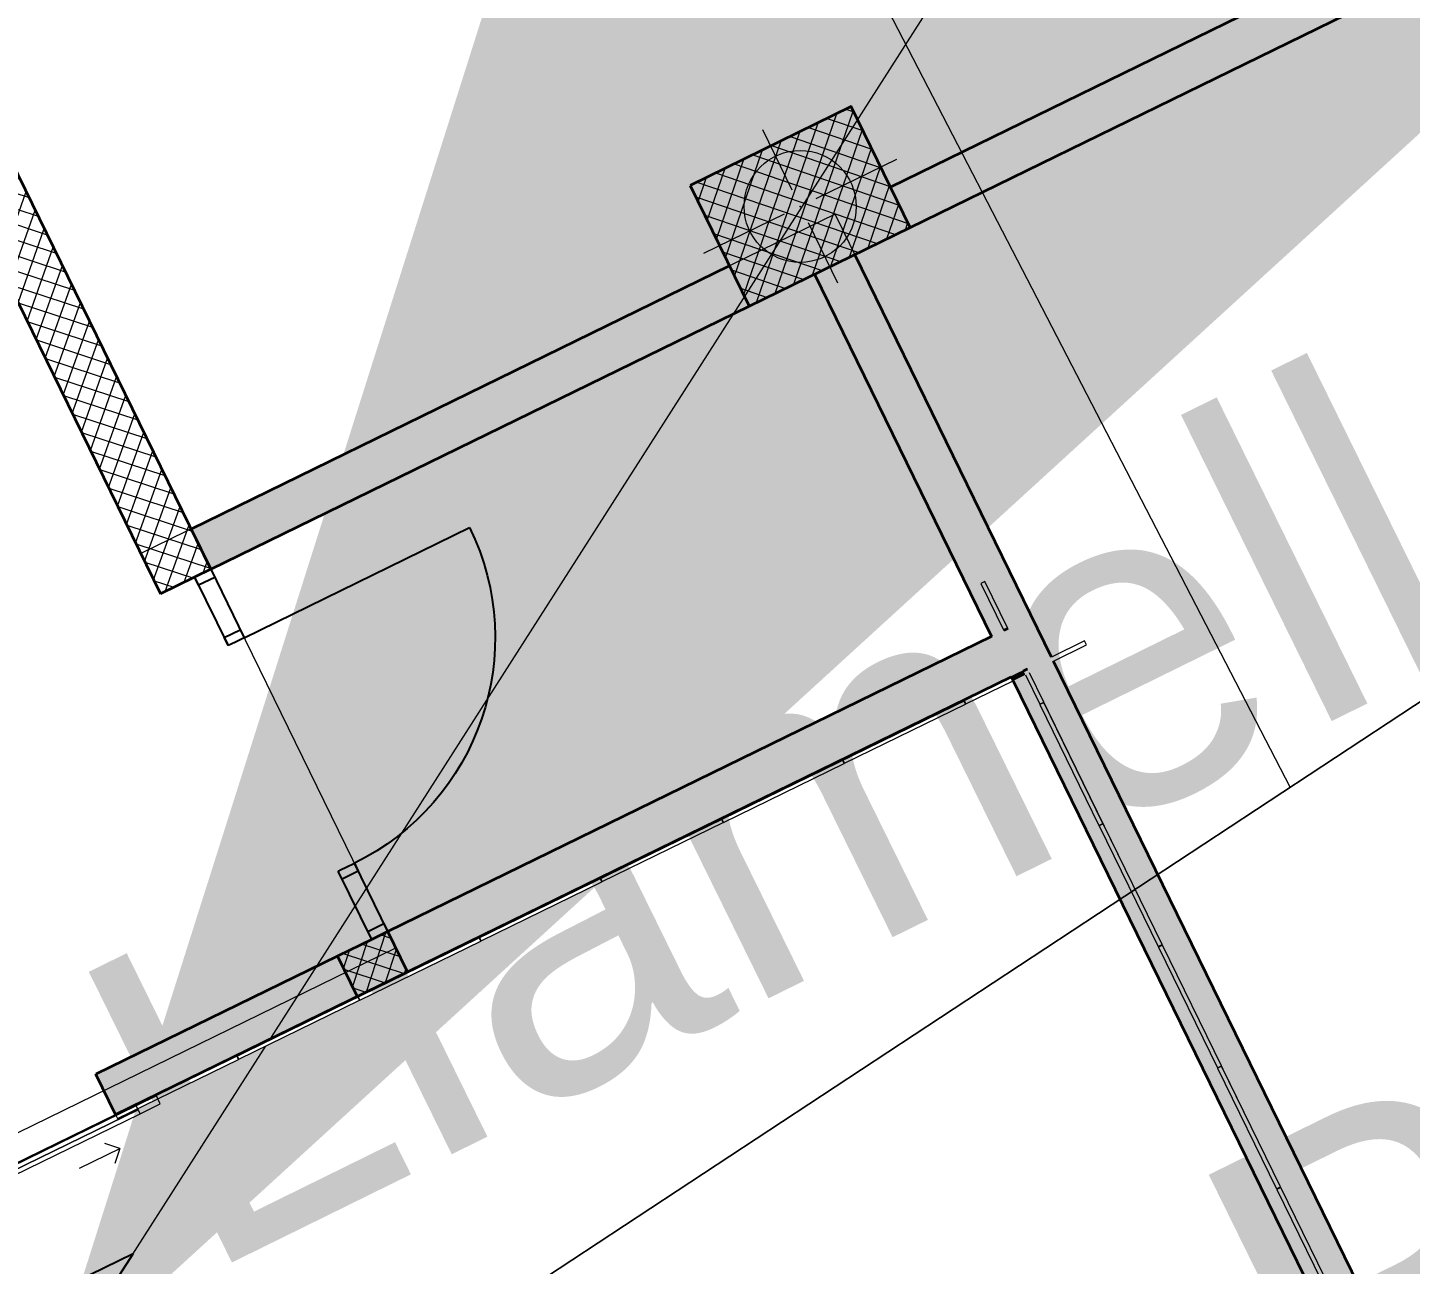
# Model space of a CAD drawing. Header units: metres. Extents: x 7511825 to 7512099, y 4692231 to 4692445.
# Drawn here: x 7511922.51 to 7511928.68, y 4692393.22 to 4692398.74 of the extents above; entities that cross this region are included whole.
import ezdxf

# ---------------------------------------------------------------- set-up
doc = ezdxf.new("R2010")
doc.units = ezdxf.units.M
doc.header["$XCLIPFRAME"] = 0
doc.set_wipeout_variables(frame=1)
doc.header["$PDMODE"] = 32
doc.header["$PDSIZE"] = 0.5
doc.linetypes.add('Wipeout_Contour', pattern=[1000, 0, -1000])
for name, color, linetype in [('- Pllakat_koridore_CD', 7, 'Continuous'), ('A - Muret', 7, 'Continuous'), ('A - Shtyllat', 7, 'Continuous'), ('fer +', 32, 'Continuous')]:
    doc.layers.add(name, color=color, linetype=linetype)
for name, color, linetype, lineweight, true_color in [('- Pllakat_koridore_CD_Pen_No__145', 7, 'Continuous', 20, 0x0077b0), ('0_Pen_No__4', 7, 'Continuous', 20, 0x029e21), ('Annotation - Label_Pen_No__4', 7, 'Continuous', 20, 0x029e21), ('ARCHICAD Doors_Pen_No__108', 7, 'Continuous', 13, 0xfd8379), ('parcelat e vjetra', 7, 'Continuous', 0, 0x848443)]:
    doc.layers.add(name, color=color, linetype=linetype, lineweight=lineweight, true_color=true_color)
for name, color, linetype, lineweight in [('- Pllakat_koridore_CD_Pen_No__7', 7, 'Continuous', 35), ('0_Pen_No__132', 255, 'Continuous', 0), ('A - Muret_Pen_No__7', 7, 'Continuous', 35), ('A - Shtyllat_Pen_No__1', 7, 'Continuous', 0), ('A - Shtyllat_Pen_No__7', 7, 'Continuous', 35), ('ARCHICAD Doors_Pen_No__42', 8, 'Continuous', 25), ('etazha', 7, 'Continuous', 0)]:
    doc.layers.add(name, color=color, linetype=linetype, lineweight=lineweight)
doc.styles.add('GENERATED_STYLE_1', font='arial.ttf')
doc.dimstyles.new('GENERATED_STYLE__5', dxfattribs={"dimtxt": 0.18, "dimasz": 91.2, "dimexe": 0.18, "dimexo": 0.0625, "dimgap": 0, "dimtad": 0, "dimtih": 1, "dimtoh": 1, "dimdec": 4, "dimzin": 0, "dimdsep": 46, "dimcen": 0.09, "dimadec": 0, "dimazin": 0, "dimtfac": 1, "dimtdec": 4, "dimtmove": 0, "dimatfit": 3, "dimldrblk": 'ARROWHEAD_5', "dimfxl": 1, "dimtolj": 1, "dimtzin": 0, "dimarcsym": 0})
picture_1 = doc.add_image_def('image1.tif', size_in_pixel=(11235, 8447))
pattern_1 = [(45, (0, 0), (-45.96194, 45.96194), []), (135, (0, 0), (45.96194, 45.96194), [])]

# ---------------------------------------------------------------- blocks, each defined once
blk = doc.blocks.new('Wall_111', base_point=(55550, -8220))
at = {"layer": '- Pllakat_koridore_CD_Pen_No__145', "linetype": 'Continuous', "lineweight": 0, "true_color": 0x0077b0}
blk.add_hatch(color=144, dxfattribs=at).paths.add_polyline_path([(55550, -8200), (54950, -8200), (54950, -8220), (55550, -8220)])
at = {"layer": '- Pllakat_koridore_CD_Pen_No__145', "color": 144, "linetype": 'Continuous', "lineweight": 20, "true_color": 0x0077b0, "flags": 128}
for points in [[(55550, -8200), (54950, -8200)], [(54950, -8200), (54950, -8220)], [(55550, -8220), (55550, -8200)], [(54950, -8220), (55550, -8220)]]:
    blk.add_lwpolyline(points, dxfattribs=at)
blk = doc.blocks.new('Wall_112', base_point=(55550, -8220))
at = {"color": 254, "linetype": 'Wipeout_Contour', "lineweight": 0, "ltscale": 223426.719533}
blk.add_wipeout([(55550, -8200), (54950, -8200), (54950, -8220), (55550, -8220)], dxfattribs=at).dxf.layer = '- Pllakat_koridore_CD'
at = {"layer": '- Pllakat_koridore_CD_Pen_No__145', "color": 144, "linetype": 'Continuous', "lineweight": 20, "true_color": 0x0077b0, "flags": 128}
for points in [[(55550, -8200), (54950, -8200)], [(54950, -8200), (54950, -8220)], [(55550, -8220), (55550, -8200)], [(54950, -8220), (55550, -8220)]]:
    blk.add_lwpolyline(points, dxfattribs=at)
blk = doc.blocks.new('Wall_113', base_point=(56152, -8220))
at = {"layer": '- Pllakat_koridore_CD_Pen_No__145', "linetype": 'Continuous', "lineweight": 0, "true_color": 0x0077b0}
blk.add_hatch(color=144, dxfattribs=at).paths.add_polyline_path([(56152, -8200), (55552, -8200), (55552, -8220), (56152, -8220)])
at = {"layer": '- Pllakat_koridore_CD_Pen_No__145', "color": 144, "linetype": 'Continuous', "lineweight": 20, "true_color": 0x0077b0, "flags": 128}
for points in [[(56152, -8200), (55552, -8200)], [(55552, -8200), (55552, -8220)], [(56152, -8220), (56152, -8200)], [(55552, -8220), (56152, -8220)]]:
    blk.add_lwpolyline(points, dxfattribs=at)
blk = doc.blocks.new('Wall_114', base_point=(56152, -8220))
at = {"color": 254, "linetype": 'Wipeout_Contour', "lineweight": 0, "ltscale": 225808.841292}
blk.add_wipeout([(56152, -8200), (55552, -8200), (55552, -8220), (56152, -8220)], dxfattribs=at).dxf.layer = '- Pllakat_koridore_CD'
at = {"layer": '- Pllakat_koridore_CD_Pen_No__145', "color": 144, "linetype": 'Continuous', "lineweight": 20, "true_color": 0x0077b0, "flags": 128}
for points in [[(56152, -8200), (55552, -8200)], [(55552, -8200), (55552, -8220)], [(56152, -8220), (56152, -8200)], [(55552, -8220), (56152, -8220)]]:
    blk.add_lwpolyline(points, dxfattribs=at)
blk = doc.blocks.new('Wall_115', base_point=(56754, -8220))
at = {"layer": '- Pllakat_koridore_CD_Pen_No__145', "linetype": 'Continuous', "lineweight": 0, "true_color": 0x0077b0}
blk.add_hatch(color=144, dxfattribs=at).paths.add_polyline_path([(56754, -8200), (56154, -8200), (56154, -8220), (56754, -8220)])
at = {"layer": '- Pllakat_koridore_CD_Pen_No__145', "color": 144, "linetype": 'Continuous', "lineweight": 20, "true_color": 0x0077b0, "flags": 128}
for points in [[(56754, -8200), (56154, -8200)], [(56154, -8200), (56154, -8220)], [(56754, -8220), (56754, -8200)], [(56154, -8220), (56754, -8220)]]:
    blk.add_lwpolyline(points, dxfattribs=at)
blk = doc.blocks.new('Wall_116', base_point=(56754, -8220))
at = {"color": 254, "linetype": 'Wipeout_Contour', "lineweight": 0, "ltscale": 228191.506324}
blk.add_wipeout([(56754, -8200), (56154, -8200), (56154, -8220), (56754, -8220)], dxfattribs=at).dxf.layer = '- Pllakat_koridore_CD'
at = {"layer": '- Pllakat_koridore_CD_Pen_No__145', "color": 144, "linetype": 'Continuous', "lineweight": 20, "true_color": 0x0077b0, "flags": 128}
for points in [[(56754, -8200), (56154, -8200)], [(56154, -8200), (56154, -8220)], [(56754, -8220), (56754, -8200)], [(56154, -8220), (56754, -8220)]]:
    blk.add_lwpolyline(points, dxfattribs=at)
blk = doc.blocks.new('Wall_117', base_point=(57356, -8220))
at = {"layer": '- Pllakat_koridore_CD_Pen_No__145', "linetype": 'Continuous', "lineweight": 0, "true_color": 0x0077b0}
blk.add_hatch(color=144, dxfattribs=at).paths.add_polyline_path([(57356, -8200), (56756, -8200), (56756, -8220), (57356, -8220)])
at = {"layer": '- Pllakat_koridore_CD_Pen_No__145', "color": 144, "linetype": 'Continuous', "lineweight": 20, "true_color": 0x0077b0, "flags": 128}
for points in [[(57356, -8200), (56756, -8200)], [(56756, -8200), (56756, -8220)], [(57356, -8220), (57356, -8200)], [(56756, -8220), (57356, -8220)]]:
    blk.add_lwpolyline(points, dxfattribs=at)
blk = doc.blocks.new('Wall_118', base_point=(57356, -8220))
at = {"color": 254, "linetype": 'Wipeout_Contour', "lineweight": 0, "ltscale": 230574.697785}
blk.add_wipeout([(57356, -8200), (56756, -8200), (56756, -8220), (57356, -8220)], dxfattribs=at).dxf.layer = '- Pllakat_koridore_CD'
at = {"layer": '- Pllakat_koridore_CD_Pen_No__145', "color": 144, "linetype": 'Continuous', "lineweight": 20, "true_color": 0x0077b0, "flags": 128}
for points in [[(57356, -8200), (56756, -8200)], [(56756, -8200), (56756, -8220)], [(57356, -8220), (57356, -8200)], [(56756, -8220), (57356, -8220)]]:
    blk.add_lwpolyline(points, dxfattribs=at)
blk = doc.blocks.new('Wall_119', base_point=(57958, -8220))
at = {"layer": '- Pllakat_koridore_CD_Pen_No__145', "linetype": 'Continuous', "lineweight": 0, "true_color": 0x0077b0}
blk.add_hatch(color=144, dxfattribs=at).paths.add_polyline_path([(57958, -8200), (57358, -8200), (57358, -8220), (57958, -8220)])
at = {"layer": '- Pllakat_koridore_CD_Pen_No__145', "color": 144, "linetype": 'Continuous', "lineweight": 20, "true_color": 0x0077b0, "flags": 128}
for points in [[(57958, -8200), (57358, -8200)], [(57358, -8200), (57358, -8220)], [(57958, -8220), (57958, -8200)], [(57358, -8220), (57958, -8220)]]:
    blk.add_lwpolyline(points, dxfattribs=at)
blk = doc.blocks.new('Wall_120', base_point=(57958, -8220))
at = {"color": 254, "linetype": 'Wipeout_Contour', "lineweight": 0, "ltscale": 232958.399517}
blk.add_wipeout([(57958, -8200), (57358, -8200), (57358, -8220), (57958, -8220)], dxfattribs=at).dxf.layer = '- Pllakat_koridore_CD'
at = {"layer": '- Pllakat_koridore_CD_Pen_No__145', "color": 144, "linetype": 'Continuous', "lineweight": 20, "true_color": 0x0077b0, "flags": 128}
for points in [[(57958, -8200), (57358, -8200)], [(57358, -8200), (57358, -8220)], [(57958, -8220), (57958, -8200)], [(57358, -8220), (57958, -8220)]]:
    blk.add_lwpolyline(points, dxfattribs=at)
blk = doc.blocks.new('Wall_121', base_point=(58560, -8220))
at = {"layer": '- Pllakat_koridore_CD_Pen_No__145', "linetype": 'Continuous', "lineweight": 0, "true_color": 0x0077b0}
blk.add_hatch(color=144, dxfattribs=at).paths.add_polyline_path([(58560, -8200), (57960, -8200), (57960, -8220), (58560, -8220)])
at = {"layer": '- Pllakat_koridore_CD_Pen_No__145', "color": 144, "linetype": 'Continuous', "lineweight": 20, "true_color": 0x0077b0, "flags": 128}
for points in [[(58560, -8200), (57960, -8200)], [(57960, -8200), (57960, -8220)], [(58560, -8220), (58560, -8200)], [(57960, -8220), (58560, -8220)]]:
    blk.add_lwpolyline(points, dxfattribs=at)
blk = doc.blocks.new('Wall_122', base_point=(58560, -8220))
at = {"color": 254, "linetype": 'Wipeout_Contour', "lineweight": 0, "ltscale": 235342.596013}
blk.add_wipeout([(58560, -8200), (57960, -8200), (57960, -8220), (58560, -8220)], dxfattribs=at).dxf.layer = '- Pllakat_koridore_CD'
at = {"layer": '- Pllakat_koridore_CD_Pen_No__145', "color": 144, "linetype": 'Continuous', "lineweight": 20, "true_color": 0x0077b0, "flags": 128}
for points in [[(58560, -8200), (57960, -8200)], [(57960, -8200), (57960, -8220)], [(58560, -8220), (58560, -8200)], [(57960, -8220), (58560, -8220)]]:
    blk.add_lwpolyline(points, dxfattribs=at)
blk = doc.blocks.new('Wall_123', base_point=(59162, -8220))
at = {"layer": '- Pllakat_koridore_CD_Pen_No__145', "linetype": 'Continuous', "lineweight": 0, "true_color": 0x0077b0}
blk.add_hatch(color=144, dxfattribs=at).paths.add_polyline_path([(59162, -8200), (58562, -8200), (58562, -8220), (59162, -8220)])
at = {"layer": '- Pllakat_koridore_CD_Pen_No__145', "color": 144, "linetype": 'Continuous', "lineweight": 20, "true_color": 0x0077b0, "flags": 128}
for points in [[(59162, -8200), (58562, -8200)], [(58562, -8200), (58562, -8220)], [(59162, -8220), (59162, -8200)], [(58562, -8220), (59162, -8220)]]:
    blk.add_lwpolyline(points, dxfattribs=at)
blk = doc.blocks.new('Wall_124', base_point=(59162, -8220))
at = {"color": 254, "linetype": 'Wipeout_Contour', "lineweight": 0, "ltscale": 237727.272387}
blk.add_wipeout([(59162, -8200), (58562, -8200), (58562, -8220), (59162, -8220)], dxfattribs=at).dxf.layer = '- Pllakat_koridore_CD'
at = {"layer": '- Pllakat_koridore_CD_Pen_No__145', "color": 144, "linetype": 'Continuous', "lineweight": 20, "true_color": 0x0077b0, "flags": 128}
for points in [[(59162, -8200), (58562, -8200)], [(58562, -8200), (58562, -8220)], [(59162, -8220), (59162, -8200)], [(58562, -8220), (59162, -8220)]]:
    blk.add_lwpolyline(points, dxfattribs=at)
blk = doc.blocks.new('Wall_125', base_point=(59764, -8220))
at = {"layer": '- Pllakat_koridore_CD_Pen_No__145', "linetype": 'Continuous', "lineweight": 0, "true_color": 0x0077b0}
for points in [[(59400, -8200), (59164, -8200), (59164, -8220), (59400, -8220)], [(59480, -8220), (59764, -8220), (59764, -8200), (59480, -8200)]]:
    blk.add_hatch(color=144, dxfattribs=at).paths.add_polyline_path(points)
at = {"layer": '- Pllakat_koridore_CD_Pen_No__145', "color": 144, "linetype": 'Continuous', "lineweight": 20, "true_color": 0x0077b0, "flags": 128}
for points in [[(59400, -8200), (59164, -8200)], [(59164, -8200), (59164, -8220)], [(59764, -8200), (59600, -8200)], [(59764, -8220), (59764, -8200)], [(59164, -8220), (59400, -8220)], [(59600, -8220), (59764, -8220)]]:
    blk.add_lwpolyline(points, dxfattribs=at)
at = {"layer": '- Pllakat_koridore_CD_Pen_No__7', "color": 7, "linetype": 'Continuous', "lineweight": 35}
blk.add_line((59400, -8200), (59400, -8220), dxfattribs=at)
blk = doc.blocks.new('Wall_126', base_point=(59764, -8220))
at = {"color": 254, "linetype": 'Wipeout_Contour', "lineweight": 0, "ltscale": 239391.227969}
blk.add_wipeout([(59400, -8200), (59164, -8200), (59164, -8220), (59400, -8220)], dxfattribs=at).dxf.layer = '- Pllakat_koridore_CD'
at = {"color": 254, "linetype": 'Wipeout_Contour', "lineweight": 0, "ltscale": 240738.446557}
blk.add_wipeout([(59480, -8220), (59764, -8220), (59764, -8200), (59480, -8200)], dxfattribs=at).dxf.layer = '- Pllakat_koridore_CD'
at = {"layer": '- Pllakat_koridore_CD_Pen_No__145', "color": 144, "linetype": 'Continuous', "lineweight": 20, "true_color": 0x0077b0, "flags": 128}
for points in [[(59400, -8200), (59164, -8200)], [(59164, -8200), (59164, -8220)], [(59764, -8200), (59600, -8200)], [(59764, -8220), (59764, -8200)], [(59164, -8220), (59400, -8220)], [(59600, -8220), (59764, -8220)]]:
    blk.add_lwpolyline(points, dxfattribs=at)
at = {"layer": '- Pllakat_koridore_CD_Pen_No__7', "color": 7, "linetype": 'Continuous', "lineweight": 35}
blk.add_line((59400, -8200), (59400, -8220), dxfattribs=at)
blk = doc.blocks.new('Wall_127', base_point=(59480, -10775.9))
at = {"layer": '- Pllakat_koridore_CD_Pen_No__145', "linetype": 'Continuous', "lineweight": 0, "true_color": 0x0077b0}
blk.add_hatch(color=144, dxfattribs=at).paths.add_polyline_path([(59460, -10775.9), (59460, -11375.9), (59480, -11375.9), (59480, -10775.9)])
at = {"layer": '- Pllakat_koridore_CD_Pen_No__145', "color": 144, "linetype": 'Continuous', "lineweight": 20, "true_color": 0x0077b0, "flags": 128}
for points in [[(59460, -10775.9), (59460, -11375.9)], [(59480, -10775.9), (59460, -10775.9)], [(59480, -11375.9), (59480, -10775.9)]]:
    blk.add_lwpolyline(points, dxfattribs=at)
blk = doc.blocks.new('Wall_128', base_point=(59480, -10775.9))
at = {"color": 254, "linetype": 'Wipeout_Contour', "lineweight": 0, "ltscale": 241973.328615}
blk.add_wipeout([(59460, -10775.9), (59460, -11375.9), (59480, -11375.9), (59480, -10775.9)], dxfattribs=at).dxf.layer = '- Pllakat_koridore_CD'
at = {"layer": '- Pllakat_koridore_CD_Pen_No__145', "color": 144, "linetype": 'Continuous', "lineweight": 20, "true_color": 0x0077b0, "flags": 128}
for points in [[(59460, -10775.9), (59460, -11375.9)], [(59480, -10775.9), (59460, -10775.9)], [(59480, -11375.9), (59480, -10775.9)]]:
    blk.add_lwpolyline(points, dxfattribs=at)
blk = doc.blocks.new('Wall_129', base_point=(59480, -10173.9))
at = {"layer": '- Pllakat_koridore_CD_Pen_No__145', "linetype": 'Continuous', "lineweight": 0, "true_color": 0x0077b0}
blk.add_hatch(color=144, dxfattribs=at).paths.add_polyline_path([(59460, -10173.9), (59460, -10773.9), (59480, -10773.9), (59480, -10173.9)])
at = {"layer": '- Pllakat_koridore_CD_Pen_No__145', "color": 144, "linetype": 'Continuous', "lineweight": 20, "true_color": 0x0077b0, "flags": 128}
for points in [[(59460, -10173.9), (59460, -10773.9)], [(59480, -10173.9), (59460, -10173.9)], [(59480, -10773.9), (59480, -10173.9)], [(59460, -10773.9), (59480, -10773.9)]]:
    blk.add_lwpolyline(points, dxfattribs=at)
blk = doc.blocks.new('Wall_130', base_point=(59480, -10173.9))
at = {"color": 254, "linetype": 'Wipeout_Contour', "lineweight": 0, "ltscale": 241544.05234}
blk.add_wipeout([(59460, -10173.9), (59460, -10773.9), (59480, -10773.9), (59480, -10173.9)], dxfattribs=at).dxf.layer = '- Pllakat_koridore_CD'
at = {"layer": '- Pllakat_koridore_CD_Pen_No__145', "color": 144, "linetype": 'Continuous', "lineweight": 20, "true_color": 0x0077b0, "flags": 128}
for points in [[(59460, -10173.9), (59460, -10773.9)], [(59480, -10173.9), (59460, -10173.9)], [(59480, -10773.9), (59480, -10173.9)], [(59460, -10773.9), (59480, -10773.9)]]:
    blk.add_lwpolyline(points, dxfattribs=at)
blk = doc.blocks.new('Wall_131', base_point=(59480, -9571.9))
at = {"layer": '- Pllakat_koridore_CD_Pen_No__145', "linetype": 'Continuous', "lineweight": 0, "true_color": 0x0077b0}
blk.add_hatch(color=144, dxfattribs=at).paths.add_polyline_path([(59460, -9571.9), (59460, -10171.9), (59480, -10171.9), (59480, -9571.9)])
at = {"layer": '- Pllakat_koridore_CD_Pen_No__145', "color": 144, "linetype": 'Continuous', "lineweight": 20, "true_color": 0x0077b0, "flags": 128}
for points in [[(59460, -9571.9), (59460, -10171.9)], [(59480, -9571.9), (59460, -9571.9)], [(59480, -10171.9), (59480, -9571.9)], [(59460, -10171.9), (59480, -10171.9)]]:
    blk.add_lwpolyline(points, dxfattribs=at)
blk = doc.blocks.new('Wall_132', base_point=(59480, -9571.9))
at = {"color": 254, "linetype": 'Wipeout_Contour', "lineweight": 0, "ltscale": 241138.058722}
blk.add_wipeout([(59460, -9571.9), (59460, -10171.9), (59480, -10171.9), (59480, -9571.9)], dxfattribs=at).dxf.layer = '- Pllakat_koridore_CD'
at = {"layer": '- Pllakat_koridore_CD_Pen_No__145', "color": 144, "linetype": 'Continuous', "lineweight": 20, "true_color": 0x0077b0, "flags": 128}
for points in [[(59460, -9571.9), (59460, -10171.9)], [(59480, -9571.9), (59460, -9571.9)], [(59480, -10171.9), (59480, -9571.9)], [(59460, -10171.9), (59480, -10171.9)]]:
    blk.add_lwpolyline(points, dxfattribs=at)
blk = doc.blocks.new('Wall_133', base_point=(59480, -8969.9))
at = {"layer": '- Pllakat_koridore_CD_Pen_No__145', "linetype": 'Continuous', "lineweight": 0, "true_color": 0x0077b0}
blk.add_hatch(color=144, dxfattribs=at).paths.add_polyline_path([(59460, -8969.9), (59460, -9569.9), (59480, -9569.9), (59480, -8969.9)])
at = {"layer": '- Pllakat_koridore_CD_Pen_No__145', "color": 144, "linetype": 'Continuous', "lineweight": 20, "true_color": 0x0077b0, "flags": 128}
for points in [[(59460, -8969.9), (59460, -9569.9)], [(59480, -8969.9), (59460, -8969.9)], [(59480, -9569.9), (59480, -8969.9)], [(59460, -9569.9), (59480, -9569.9)]]:
    blk.add_lwpolyline(points, dxfattribs=at)
blk = doc.blocks.new('Wall_134', base_point=(59480, -8969.9))
at = {"color": 254, "linetype": 'Wipeout_Contour', "lineweight": 0, "ltscale": 240755.465537}
blk.add_wipeout([(59460, -8969.9), (59460, -9569.9), (59480, -9569.9), (59480, -8969.9)], dxfattribs=at).dxf.layer = '- Pllakat_koridore_CD'
at = {"layer": '- Pllakat_koridore_CD_Pen_No__145', "color": 144, "linetype": 'Continuous', "lineweight": 20, "true_color": 0x0077b0, "flags": 128}
for points in [[(59460, -8969.9), (59460, -9569.9)], [(59480, -8969.9), (59460, -8969.9)], [(59480, -9569.9), (59480, -8969.9)], [(59460, -9569.9), (59480, -9569.9)]]:
    blk.add_lwpolyline(points, dxfattribs=at)
blk = doc.blocks.new('Wall_135', base_point=(59480, -8367.9))
at = {"layer": '- Pllakat_koridore_CD_Pen_No__145', "linetype": 'Continuous', "lineweight": 0, "true_color": 0x0077b0}
blk.add_hatch(color=144, dxfattribs=at).paths.add_polyline_path([(59460, -8367.9), (59460, -8967.9), (59480, -8967.9), (59480, -8367.9)])
at = {"layer": '- Pllakat_koridore_CD_Pen_No__145', "color": 144, "linetype": 'Continuous', "lineweight": 20, "true_color": 0x0077b0, "flags": 128}
for points in [[(59460, -8367.9), (59460, -8967.9)], [(59480, -8367.9), (59460, -8367.9)], [(59480, -8967.9), (59480, -8367.9)], [(59460, -8967.9), (59480, -8967.9)]]:
    blk.add_lwpolyline(points, dxfattribs=at)
blk = doc.blocks.new('Wall_136', base_point=(59480, -8367.9))
at = {"color": 254, "linetype": 'Wipeout_Contour', "lineweight": 0, "ltscale": 240396.384501}
blk.add_wipeout([(59460, -8367.9), (59460, -8967.9), (59480, -8967.9), (59480, -8367.9)], dxfattribs=at).dxf.layer = '- Pllakat_koridore_CD'
at = {"layer": '- Pllakat_koridore_CD_Pen_No__145', "color": 144, "linetype": 'Continuous', "lineweight": 20, "true_color": 0x0077b0, "flags": 128}
for points in [[(59460, -8367.9), (59460, -8967.9)], [(59480, -8367.9), (59460, -8367.9)], [(59480, -8967.9), (59480, -8367.9)], [(59460, -8967.9), (59480, -8967.9)]]:
    blk.add_lwpolyline(points, dxfattribs=at)
blk = doc.blocks.new('Wall_137', base_point=(59480, -7765.9))
at = {"layer": '- Pllakat_koridore_CD_Pen_No__145', "linetype": 'Continuous', "lineweight": 0, "true_color": 0x0077b0}
for points in [[(59480, -8000), (59480, -7765.9), (59460, -7765.9), (59460, -8000)], [(59460, -8200), (59460, -8365.9), (59480, -8365.9), (59480, -8200)]]:
    blk.add_hatch(color=144, dxfattribs=at).paths.add_polyline_path(points)
at = {"layer": '- Pllakat_koridore_CD_Pen_No__145', "color": 144, "linetype": 'Continuous', "lineweight": 20, "true_color": 0x0077b0, "flags": 128}
for points in [[(59460, -7765.9), (59460, -8000)], [(59480, -7765.9), (59460, -7765.9)], [(59480, -8000), (59480, -7765.9)], [(59460, -8220), (59460, -8365.9)], [(59480, -8365.9), (59480, -8220)], [(59460, -8365.9), (59480, -8365.9)]]:
    blk.add_lwpolyline(points, dxfattribs=at)
at = {"layer": '- Pllakat_koridore_CD_Pen_No__7', "color": 7, "linetype": 'Continuous', "lineweight": 35}
for p, q in [((59480, -8000), (59460, -8000)), ((59460, -8200), (59480, -8200))]:
    blk.add_line(p, q, dxfattribs=at)
blk = doc.blocks.new('Wall_138', base_point=(59480, -7765.9))
at = {"color": 254, "linetype": 'Wipeout_Contour', "lineweight": 0, "ltscale": 239961.169837}
blk.add_wipeout([(59480, -8000), (59480, -7765.9), (59460, -7765.9), (59460, -8000)], dxfattribs=at).dxf.layer = '- Pllakat_koridore_CD'
at = {"color": 254, "linetype": 'Wipeout_Contour', "lineweight": 0, "ltscale": 240176.429288}
blk.add_wipeout([(59460, -8200), (59460, -8365.9), (59480, -8365.9), (59480, -8200)], dxfattribs=at).dxf.layer = '- Pllakat_koridore_CD'
at = {"layer": '- Pllakat_koridore_CD_Pen_No__145', "color": 144, "linetype": 'Continuous', "lineweight": 20, "true_color": 0x0077b0, "flags": 128}
for points in [[(59460, -7765.9), (59460, -8000)], [(59480, -7765.9), (59460, -7765.9)], [(59480, -8000), (59480, -7765.9)], [(59460, -8220), (59460, -8365.9)], [(59480, -8365.9), (59480, -8220)], [(59460, -8365.9), (59480, -8365.9)]]:
    blk.add_lwpolyline(points, dxfattribs=at)
at = {"layer": '- Pllakat_koridore_CD_Pen_No__7', "color": 7, "linetype": 'Continuous', "lineweight": 35}
for p, q in [((59480, -8000), (59460, -8000)), ((59460, -8200), (59480, -8200))]:
    blk.add_line(p, q, dxfattribs=at)
blk = doc.blocks.new('Wall_169', base_point=(56150, -6200))
at = {"layer": 'A - Muret', "linetype": 'Continuous', "lineweight": 0, "true_color": 0x000000}
for points in [[(59075, -6000), (56400, -6000), (56400, -6200), (59075, -6200)], [(59875, -6200), (65950, -6200), (65950, -6000), (59875, -6000)]]:
    blk.add_hatch(color=18, dxfattribs=at).paths.add_polyline_path(points)
at = {"layer": 'A - Muret_Pen_No__7', "color": 7, "linetype": 'Continuous', "lineweight": 35, "flags": 128}
for points in [[(59075, -6000), (56400, -6000)], [(56400, -6000), (56400, -6200)], [(65950, -6000), (59875, -6000)], [(56400, -6200), (59075, -6200)], [(59875, -6200), (65950, -6200)]]:
    blk.add_lwpolyline(points, dxfattribs=at)
blk = doc.blocks.new('ARROWHEAD_5')
at = {"linetype": 'Continuous', "lineweight": 0}
blk.add_hatch(color=0, dxfattribs=at).paths.add_polyline_path([(-1, 0.2679), (0, 0), (-1, -0.2679)])
at = {"color": 0, "linetype": 'Continuous', "lineweight": 0}
blk.add_line((0, 0), (-1, 0), dxfattribs=at)
blk = doc.blocks.new('Storefront Sidelight_ Transom 25')
at = {"layer": 'ARCHICAD Doors_Pen_No__42', "color": 8, "linetype": 'Continuous', "lineweight": 25}
for p, q in [((560, 0), (560, 1120)), ((-900, 0), (-560, 0)), ((-900, 0), (-900, -80)), ((-860, 0), (-900, 0)), ((-900, 0), (-900, -80)), ((-900, 0), (-900, -80)), ((-860, -80), (-860, 0)), ((-600, 0), (-600, -80)), ((-560, 0), (-600, 0)), ((-560, -40), (-560, 0)), ((900, 0), (560, 0)), ((560, 0), (560, -40)), ((600, 0), (560, 0)), ((600, -80), (600, 0)), ((860, 0), (860, -80)), ((900, 0), (860, 0)), ((900, -80), (900, 0)), ((900, 0), (900, -80)), ((900, 0), (900, -80)), ((-560, -65.4), (-560, -40)), ((560, -40), (560, -65.4)), ((-900, -80), (-560, -80)), ((-900, -80), (-860, -80)), ((-900, -80), (-900, -250)), ((-600, -80), (-560, -80)), ((-560, -80), (-560, -65.4)), ((560, -65.4), (560, -80)), ((900, -80), (560, -80)), ((560, -80), (600, -80)), ((860, -80), (900, -80)), ((900, -80), (900, -250))]:
    blk.add_line(p, q, dxfattribs=at)
blk.add_arc((560, 0), 1120, 90, 180, dxfattribs=at)
blk = doc.blocks.new('Wall_221', base_point=(56150, -8200))
at = {"layer": 'A - Muret', "linetype": 'Continuous', "lineweight": 0, "true_color": 0x000000}
h = blk.add_hatch(dxfattribs=at)
h.set_pattern_fill('CONCRETE_BLOCK', color=18, style=0, pattern_type=2)
h.set_pattern_definition(pattern_1)
h.paths.add_polyline_path([(56400, -250), (56150, -250), (56150, -6200), (56400, -6200)])
h = blk.add_hatch(dxfattribs=at)
h.set_pattern_fill('CONCRETE_BLOCK', color=18, style=0, pattern_type=2)
h.set_pattern_definition(pattern_1)
h.paths.add_polyline_path([(56400, -8000), (56150, -8000), (56150, -8200), (56400, -8200)])
at = {"layer": 'A - Muret_Pen_No__7', "color": 7, "linetype": 'Continuous', "lineweight": 35}
for p, q in [((56320, -6200), (56150, -6200)), ((56400, -6200), (56320, -6200)), ((56150, -8000), (56150, -8200)), ((56320, -8000), (56150, -8000)), ((56400, -8000), (56320, -8000)), ((56400, -8200), (56400, -8000)), ((56150, -8200), (56400, -8200))]:
    blk.add_line(p, q, dxfattribs=at)
at = {"layer": 'A - Muret_Pen_No__7', "color": 7, "linetype": 'Continuous', "lineweight": 35, "flags": 128}
for points in [[(56150, -250), (56150, -6200)], [(56400, -6200), (56400, -250)]]:
    blk.add_lwpolyline(points, dxfattribs=at)
at = {"layer": 'ARCHICAD Doors_Pen_No__42', "color": 8, "linetype": 'Continuous', "lineweight": 25, "xscale": -1, "zscale": 1000, "rotation": 269.9999999999999}
blk.add_blockref('Storefront Sidelight_ Transom 25', (56400, -7100), dxfattribs=at)
blk = doc.blocks.new('Exterior Double Sliding Door 25_2')
at = {"layer": 'ARCHICAD Doors_Pen_No__108', "color": 11, "linetype": 'Continuous', "lineweight": 13, "true_color": 0xfd8379}
for p, q in [((-850, 145), (-800, 195)), ((850, 145), (800, 195)), ((-650, 145), (-850, 145)), ((-850, 145), (-800, 95)), ((650, 145), (850, 145)), ((850, 145), (800, 95)), ((-1000, 45), (-1100, 45)), ((-1100, 45), (-1100, 5)), ((-1100, 5), (-1000, 5)), ((-1000, 5), (-1000, 45)), ((-300, 25), (-1000, 25)), ((-900, 0), (-900, -200)), ((-200, 45), (-300, 45)), ((-300, 45), (-300, 5)), ((-300, 5), (-200, 5)), ((-200, 5), (-200, 45)), ((200, 45), (300, 45)), ((200, 5), (200, 45)), ((300, 5), (200, 5)), ((300, 45), (300, 5)), ((300, 25), (1000, 25)), ((900, 0), (900, -200)), ((1000, 5), (1000, 45)), ((1000, 45), (1100, 45)), ((1100, 5), (1000, 5)), ((1100, 45), (1100, 5))]:
    blk.add_line(p, q, dxfattribs=at)
at = {"layer": 'ARCHICAD Doors_Pen_No__108', "color": 11, "linetype": 'Continuous', "lineweight": 13, "true_color": 0xfd8379, "flags": 128}
for points in [[(-300, 45), (-1000, 45), (-1000, 25), (-300, 25)], [(-300, 25), (-1000, 25), (-1000, 5), (-300, 5)], [(300, 45), (1000, 45), (1000, 25), (300, 25)], [(300, 25), (1000, 25), (1000, 5), (300, 5)]]:
    blk.add_lwpolyline(points, close=True, dxfattribs=at)
blk = doc.blocks.new('Wall_222', base_point=(52500, -8200))
at = {"layer": 'A - Muret', "linetype": 'Continuous', "lineweight": 0, "true_color": 0x000000}
for points in [[(54950, -8000), (54950, -8200), (56150, -8200), (56150, -8000)], [(56400, -8200), (59400, -8200), (59400, -8000), (56400, -8000)], [(59460, -8000), (59460, -8200), (59480, -8200), (59480, -8000)], [(59460, -8000), (59460, -8200), (59480, -8200), (59480, -8000)]]:
    blk.add_hatch(color=18, dxfattribs=at).paths.add_polyline_path(points)
at = {"layer": '- Pllakat_koridore_CD_Pen_No__7', "color": 7, "linetype": 'Continuous', "lineweight": 35}
for p, q in [((59480, -8000), (59460, -8000)), ((59480, -8000), (59460, -8000)), ((59460, -8200), (59480, -8200)), ((59460, -8200), (59480, -8200))]:
    blk.add_line(p, q, dxfattribs=at)
at = {"layer": 'A - Muret_Pen_No__7', "color": 7, "linetype": 'Continuous', "lineweight": 35}
for p, q in [((54950, -8200), (54950, -8000)), ((56150, -8000), (56150, -8200)), ((56400, -8200), (56400, -8000))]:
    blk.add_line(p, q, dxfattribs=at)
at = {"layer": 'A - Muret_Pen_No__7', "color": 7, "linetype": 'Continuous', "lineweight": 35, "flags": 128}
for points in [[(56150, -8000), (54950, -8000)], [(59400, -8000), (56400, -8000)], [(54950, -8200), (59400, -8200)]]:
    blk.add_lwpolyline(points, dxfattribs=at)
at = {"layer": 'ARCHICAD Doors_Pen_No__108', "color": 11, "linetype": 'Continuous', "lineweight": 13, "true_color": 0xfd8379, "zscale": 1000, "rotation": 180}
blk.add_blockref('Exterior Double Sliding Door 25_2', (54050, -8200), dxfattribs=at)
blk = doc.blocks.new('Wall_223', base_point=(59600, -6200))
at = {"layer": 'A - Muret', "linetype": 'Continuous', "lineweight": 0, "true_color": 0x000000}
for points in [[(59400, -8200), (59600, -8200), (59600, -6200), (59400, -6200)], [(59400, -8220), (59460, -8220), (59460, -8200), (59400, -8200)], [(59400, -11400.8), (59600, -11400.8), (59600, -8220), (59400, -8220)]]:
    blk.add_hatch(color=18, dxfattribs=at).paths.add_polyline_path(points)
at = {"layer": '- Pllakat_koridore_CD_Pen_No__7', "color": 7, "linetype": 'Continuous', "lineweight": 35}
blk.add_line((59400, -8200), (59400, -8220), dxfattribs=at)
at = {"layer": 'A - Muret_Pen_No__7', "color": 7, "linetype": 'Continuous', "lineweight": 35, "flags": 128}
for points in [[(59400, -6200), (59400, -8000)], [(59600, -8200), (59600, -6200)], [(59400, -8220), (59400, -11400.8)], [(59600, -11400.8), (59600, -8220)]]:
    blk.add_lwpolyline(points, dxfattribs=at)
blk = doc.blocks.new('Column_36', base_point=(59475, -5900))
at = {"layer": 'A - Shtyllat', "linetype": 'Continuous', "lineweight": 0, "true_color": 0x000000}
h = blk.add_hatch(dxfattribs=at)
h.set_pattern_fill('CONCRETE_BLOCK', color=18, style=0, pattern_type=2)
h.set_pattern_definition(pattern_1)
h.paths.add_polyline_path([(59075, -5600), (59075, -6200), (59875, -6200), (59875, -5600)])
at = {"layer": 'A - Shtyllat_Pen_No__1', "color": 7, "linetype": 'Continuous', "lineweight": 13}
for p, q in [((59475, -5820), (59475, -5520)), ((59395, -5900), (58995, -5900)), ((59555, -5900), (59955, -5900)), ((59475, -5980), (59475, -6280))]:
    blk.add_line(p, q, dxfattribs=at)
blk.add_point((59475, -5900), dxfattribs=at)
at = {"layer": 'A - Shtyllat_Pen_No__7', "color": 7, "linetype": 'Continuous', "lineweight": 35, "flags": 128}
blk.add_lwpolyline([(59075, -5600), (59075, -6200), (59875, -6200), (59875, -5600)], close=True, dxfattribs=at)

msp = doc.modelspace()

# ---------------------------------------------------------------- linework, layer by layer
at = {"layer": '0_Pen_No__132', "color": 255, "linetype": 'Continuous', "lineweight": 0, "flags": 128}
msp.add_lwpolyline([(7511917.4119, 4692399.8844), (7511922.1075, 4692389.9349), (7511924.9518, 4692391.3527), (7511928.4865, 4692393.0524), (7511926.115, 4692397.9048), (7511923.0154, 4692396.3899), (7511920.5565, 4692401.4212)], close=True, dxfattribs=at)
at = {"layer": '0_Pen_No__4', "color": 104, "linetype": 'Continuous', "lineweight": 20, "true_color": 0x029e21, "flags": 128}
for points in [[(7511920.6494, 4692392.9185), (7511924.1533, 4692394.6309), (7511920.6055, 4692401.8903), (7511917.7304, 4692400.4852), (7511917.9061, 4692400.1259), (7511917.4119, 4692399.8844), (7511919.9587, 4692394.6734), (7511919.8239, 4692394.6075)], [(7511922.1075, 4692389.9349), (7511925.4767, 4692391.5815), (7511925.5513, 4692391.4287), (7511926.3599, 4692391.8239), (7511926.2853, 4692391.9766), (7511927.0939, 4692392.3718), (7511927.1685, 4692392.2191), (7511927.9771, 4692392.6143), (7511927.9025, 4692392.767), (7511928.3787, 4692392.9997), (7511926.9732, 4692395.8755), (7511920.7021, 4692392.8106)]]:
    msp.add_lwpolyline(points, close=True, dxfattribs=at)
at = {"layer": 'A - Shtyllat_Pen_No__1', "color": 7, "linetype": 'Continuous', "flags": 128}
msp.add_lwpolyline([(7511925.4677, 4692398.0336), (7511925.7312, 4692397.4946), (7511926.4499, 4692397.8458), (7511926.1865, 4692398.3849)], close=True, dxfattribs=at)

# ---------------------------------------------------------------- block references
at = {"layer": '- Pllakat_koridore_CD', "color": 144, "lineweight": 20, "true_color": 0x0077b0, "xscale": 0.001, "yscale": 0.001, "zscale": 0.001, "rotation": 26.04594870372196}
for name, p in [('Wall_111', (7511923.4511, 4692394.1319)), ('Wall_127', (7511928.1043, 4692393.5612))]:
    msp.add_blockref(name, p, dxfattribs=at)
at = {"layer": 'A - Muret', "color": 7, "lineweight": 35, "xscale": 0.001, "yscale": 0.001, "zscale": 0.001, "rotation": 26.04594870372196}
msp.add_blockref('Wall_169', (7511923.1032, 4692396.2102), dxfattribs=at)
at = {"layer": 'A - Shtyllat', "color": 7, "lineweight": 35, "xscale": 0.001, "yscale": 0.001, "zscale": 0.001, "rotation": 26.04594870372196}
msp.add_blockref('Column_36', (7511925.9588, 4692397.9397), dxfattribs=at)

# ---------------------------------------------------------------- leaders
at = {"layer": 'Annotation - Label_Pen_No__4', "color": 104, "linetype": 'Continuous', "lineweight": 20, "true_color": 0x029e21, "annotation_type": 0, "has_hookline": 1, "hookline_direction": 1, "text_width": 0.3264, "horizontal_direction": (0.898442, 0.439092, 0)}
msp.add_leader([(7511922.6012, 4692392.6711), (7511922.9809, 4692393.2652), (7511922.2371, 4692392.9017)], dimstyle='GENERATED_STYLE__5', dxfattribs=at)

# ---------------------------------------------------------------- next in the draw order: block references
at = {"layer": '- Pllakat_koridore_CD', "color": 144, "lineweight": 20, "true_color": 0x0077b0, "xscale": 0.001, "yscale": 0.001, "zscale": 0.001, "rotation": 26.04594870372196}
for name, p in [('Wall_112', (7511923.4511, 4692394.1319)), ('Wall_128', (7511928.1043, 4692393.5612))]:
    msp.add_blockref(name, p, dxfattribs=at)

# ---------------------------------------------------------------- next in the draw order: block references
for name, p in [('Wall_113', (7511923.992, 4692394.3962)), ('Wall_129', (7511927.8399, 4692394.1021))]:
    msp.add_blockref(name, p, dxfattribs=at)

# ---------------------------------------------------------------- next in the draw order: block references
for name, p in [('Wall_114', (7511923.992, 4692394.3962)), ('Wall_130', (7511927.8399, 4692394.1021))]:
    msp.add_blockref(name, p, dxfattribs=at)

# ---------------------------------------------------------------- next in the draw order: block references
for name, p in [('Wall_115', (7511924.5328, 4692394.6606)), ('Wall_131', (7511927.5756, 4692394.6429))]:
    msp.add_blockref(name, p, dxfattribs=at)

# ---------------------------------------------------------------- next in the draw order: block references
for name, p in [('Wall_116', (7511924.5328, 4692394.6606)), ('Wall_132', (7511927.5756, 4692394.6429))]:
    msp.add_blockref(name, p, dxfattribs=at)

# ---------------------------------------------------------------- next in the draw order: block references
for name, p in [('Wall_133', (7511927.3113, 4692395.1838)), ('Wall_117', (7511925.0737, 4692394.9249))]:
    msp.add_blockref(name, p, dxfattribs=at)

# ---------------------------------------------------------------- next in the draw order: block references
for name, p in [('Wall_134', (7511927.3113, 4692395.1838)), ('Wall_118', (7511925.0737, 4692394.9249))]:
    msp.add_blockref(name, p, dxfattribs=at)

# ---------------------------------------------------------------- next in the draw order: block references
msp.add_blockref('Wall_119', (7511925.6146, 4692395.1892), dxfattribs=at)

# ---------------------------------------------------------------- next in the draw order: block references
msp.add_blockref('Wall_120', (7511925.6146, 4692395.1892), dxfattribs=at)

# ---------------------------------------------------------------- next in the draw order: block references
msp.add_blockref('Wall_121', (7511926.1554, 4692395.4536), dxfattribs=at)
at = {"layer": 'A - Muret', "color": 7, "lineweight": 35, "xscale": 0.001, "yscale": 0.001, "zscale": 0.001, "rotation": 26.04594870372196}
msp.add_blockref('Wall_221', (7511923.9814, 4692394.4133), dxfattribs=at)

# ---------------------------------------------------------------- next in the draw order: block references
at = {"layer": '- Pllakat_koridore_CD', "color": 144, "lineweight": 20, "true_color": 0x0077b0, "xscale": 0.001, "yscale": 0.001, "zscale": 0.001, "rotation": 26.04594870372196}
msp.add_blockref('Wall_122', (7511926.1554, 4692395.4536), dxfattribs=at)

# ---------------------------------------------------------------- next in the draw order: block references
msp.add_blockref('Wall_123', (7511926.6963, 4692395.7179), dxfattribs=at)

# ---------------------------------------------------------------- next in the draw order: block references
msp.add_blockref('Wall_124', (7511926.6963, 4692395.7179), dxfattribs=at)

# ---------------------------------------------------------------- next in the draw order: block references
msp.add_blockref('Wall_125', (7511927.2371, 4692395.9822), dxfattribs=at)

# ---------------------------------------------------------------- next in the draw order: block references
msp.add_blockref('Wall_126', (7511927.2371, 4692395.9822), dxfattribs=at)

# ---------------------------------------------------------------- next in the draw order: block references
msp.add_blockref('Wall_135', (7511927.0469, 4692395.7247), dxfattribs=at)

# ---------------------------------------------------------------- next in the draw order: block references
msp.add_blockref('Wall_136', (7511927.0469, 4692395.7247), dxfattribs=at)

# ---------------------------------------------------------------- next in the draw order: block references
msp.add_blockref('Wall_137', (7511926.7826, 4692396.2655), dxfattribs=at)

# ---------------------------------------------------------------- next in the draw order: block references
msp.add_blockref('Wall_138', (7511926.7826, 4692396.2655), dxfattribs=at)

# ---------------------------------------------------------------- next in the draw order: linework, layer by layer
at = {"layer": 'parcelat e vjetra', "lineweight": 0, "flags": 128}
msp.add_lwpolyline([(7511942.993, 4692405.116), (7511913.452, 4692385.678), (7511902.611, 4692378.579), (7511894.291, 4692373.23), (7511877.791, 4692378.6), (7511870.102, 4692387.2), (7511870.032, 4692387.28), (7511869.842, 4692387.49), (7511869.532, 4692387.82), (7511855.942, 4692402.56), (7511850.842, 4692406.99), (7511889.413, 4692421.428), (7511926.304, 4692436.845), (7511934.243, 4692423.576)], close=True, dxfattribs=at)
for points in [[(7511920.631, 4692409.869), (7511928.1457, 4692395.3464)], [(7511894.291, 4692373.23), (7511902.611, 4692378.579), (7511913.452, 4692385.678), (7511942.993, 4692405.116), (7511951.692, 4692387.847), (7511952.79, 4692386.36), (7511939.92, 4692377.23), (7511934.09, 4692373.38), (7511935.68, 4692370.75), (7511922.3, 4692361.1), (7511923.27, 4692360.23), (7511932.73, 4692351.68), (7511933.22, 4692351.09), (7511920.285, 4692340.217), (7511910.408, 4692348.042), (7511907.287, 4692351.18), (7511897.246, 4692360.267), (7511893.466, 4692365.435), (7511892.786, 4692367.666), (7511892.71, 4692369.743), (7511892.758, 4692370.324), (7511892.856, 4692371.514), (7511894.943, 4692372.976), (7511894.291, 4692373.23)], [(7511894.291, 4692373.23), (7511902.611, 4692378.579), (7511913.452, 4692385.678), (7511942.993, 4692405.116), (7511951.692, 4692387.847), (7511952.79, 4692386.36), (7511939.92, 4692377.23), (7511934.09, 4692373.38), (7511935.68, 4692370.75), (7511922.3, 4692361.1), (7511923.27, 4692360.23), (7511932.73, 4692351.68), (7511933.22, 4692351.09), (7511920.285, 4692340.217), (7511910.408, 4692348.042), (7511907.287, 4692351.18), (7511897.246, 4692360.267), (7511893.466, 4692365.435), (7511892.786, 4692367.666), (7511892.71, 4692369.743), (7511892.758, 4692370.324), (7511892.856, 4692371.514), (7511894.943, 4692372.976), (7511894.291, 4692373.23)]]:
    msp.add_lwpolyline(points, dxfattribs=at)

# ---------------------------------------------------------------- next in the draw order: block references
at = {"layer": 'A - Muret', "color": 7, "lineweight": 35, "xscale": 0.001, "yscale": 0.001, "zscale": 0.001, "rotation": 26.04594870372196}
for name, p in [('Wall_223', (7511926.2028, 4692397.7251)), ('Wall_222', (7511920.7021, 4692392.8106))]:
    msp.add_blockref(name, p, dxfattribs=at)

# ---------------------------------------------------------------- next in the draw order: texts
at = {"layer": 'etazha', "color": 0, "style": 'GENERATED_STYLE_1'}
for s, height, p in [('Llamella C', 1.44603, (7511923.2736, 4692393.1528)), ('B+S+P+13+PH', 1.446029, (7511923.7387, 4692390.0151))]:
    msp.add_text(s, height=height, rotation=26.20856, dxfattribs=at).set_placement(p)

# ---------------------------------------------------------------- next in the draw order: pictures from other files: only their frames are drawn
at = {"layer": 'fer +', "lineweight": 13}
image = msp.add_image(picture_1, insert=(7510761.3851, 4690852.6682), size_in_units=(2378.075, 1787.9483), dxfattribs=at)
image.set_boundary_path([(5025.2804, 987.89315), (5895.76795, 1572.597)])
image.dxf.flags = 15

doc.saveas('drawing.dxf')
